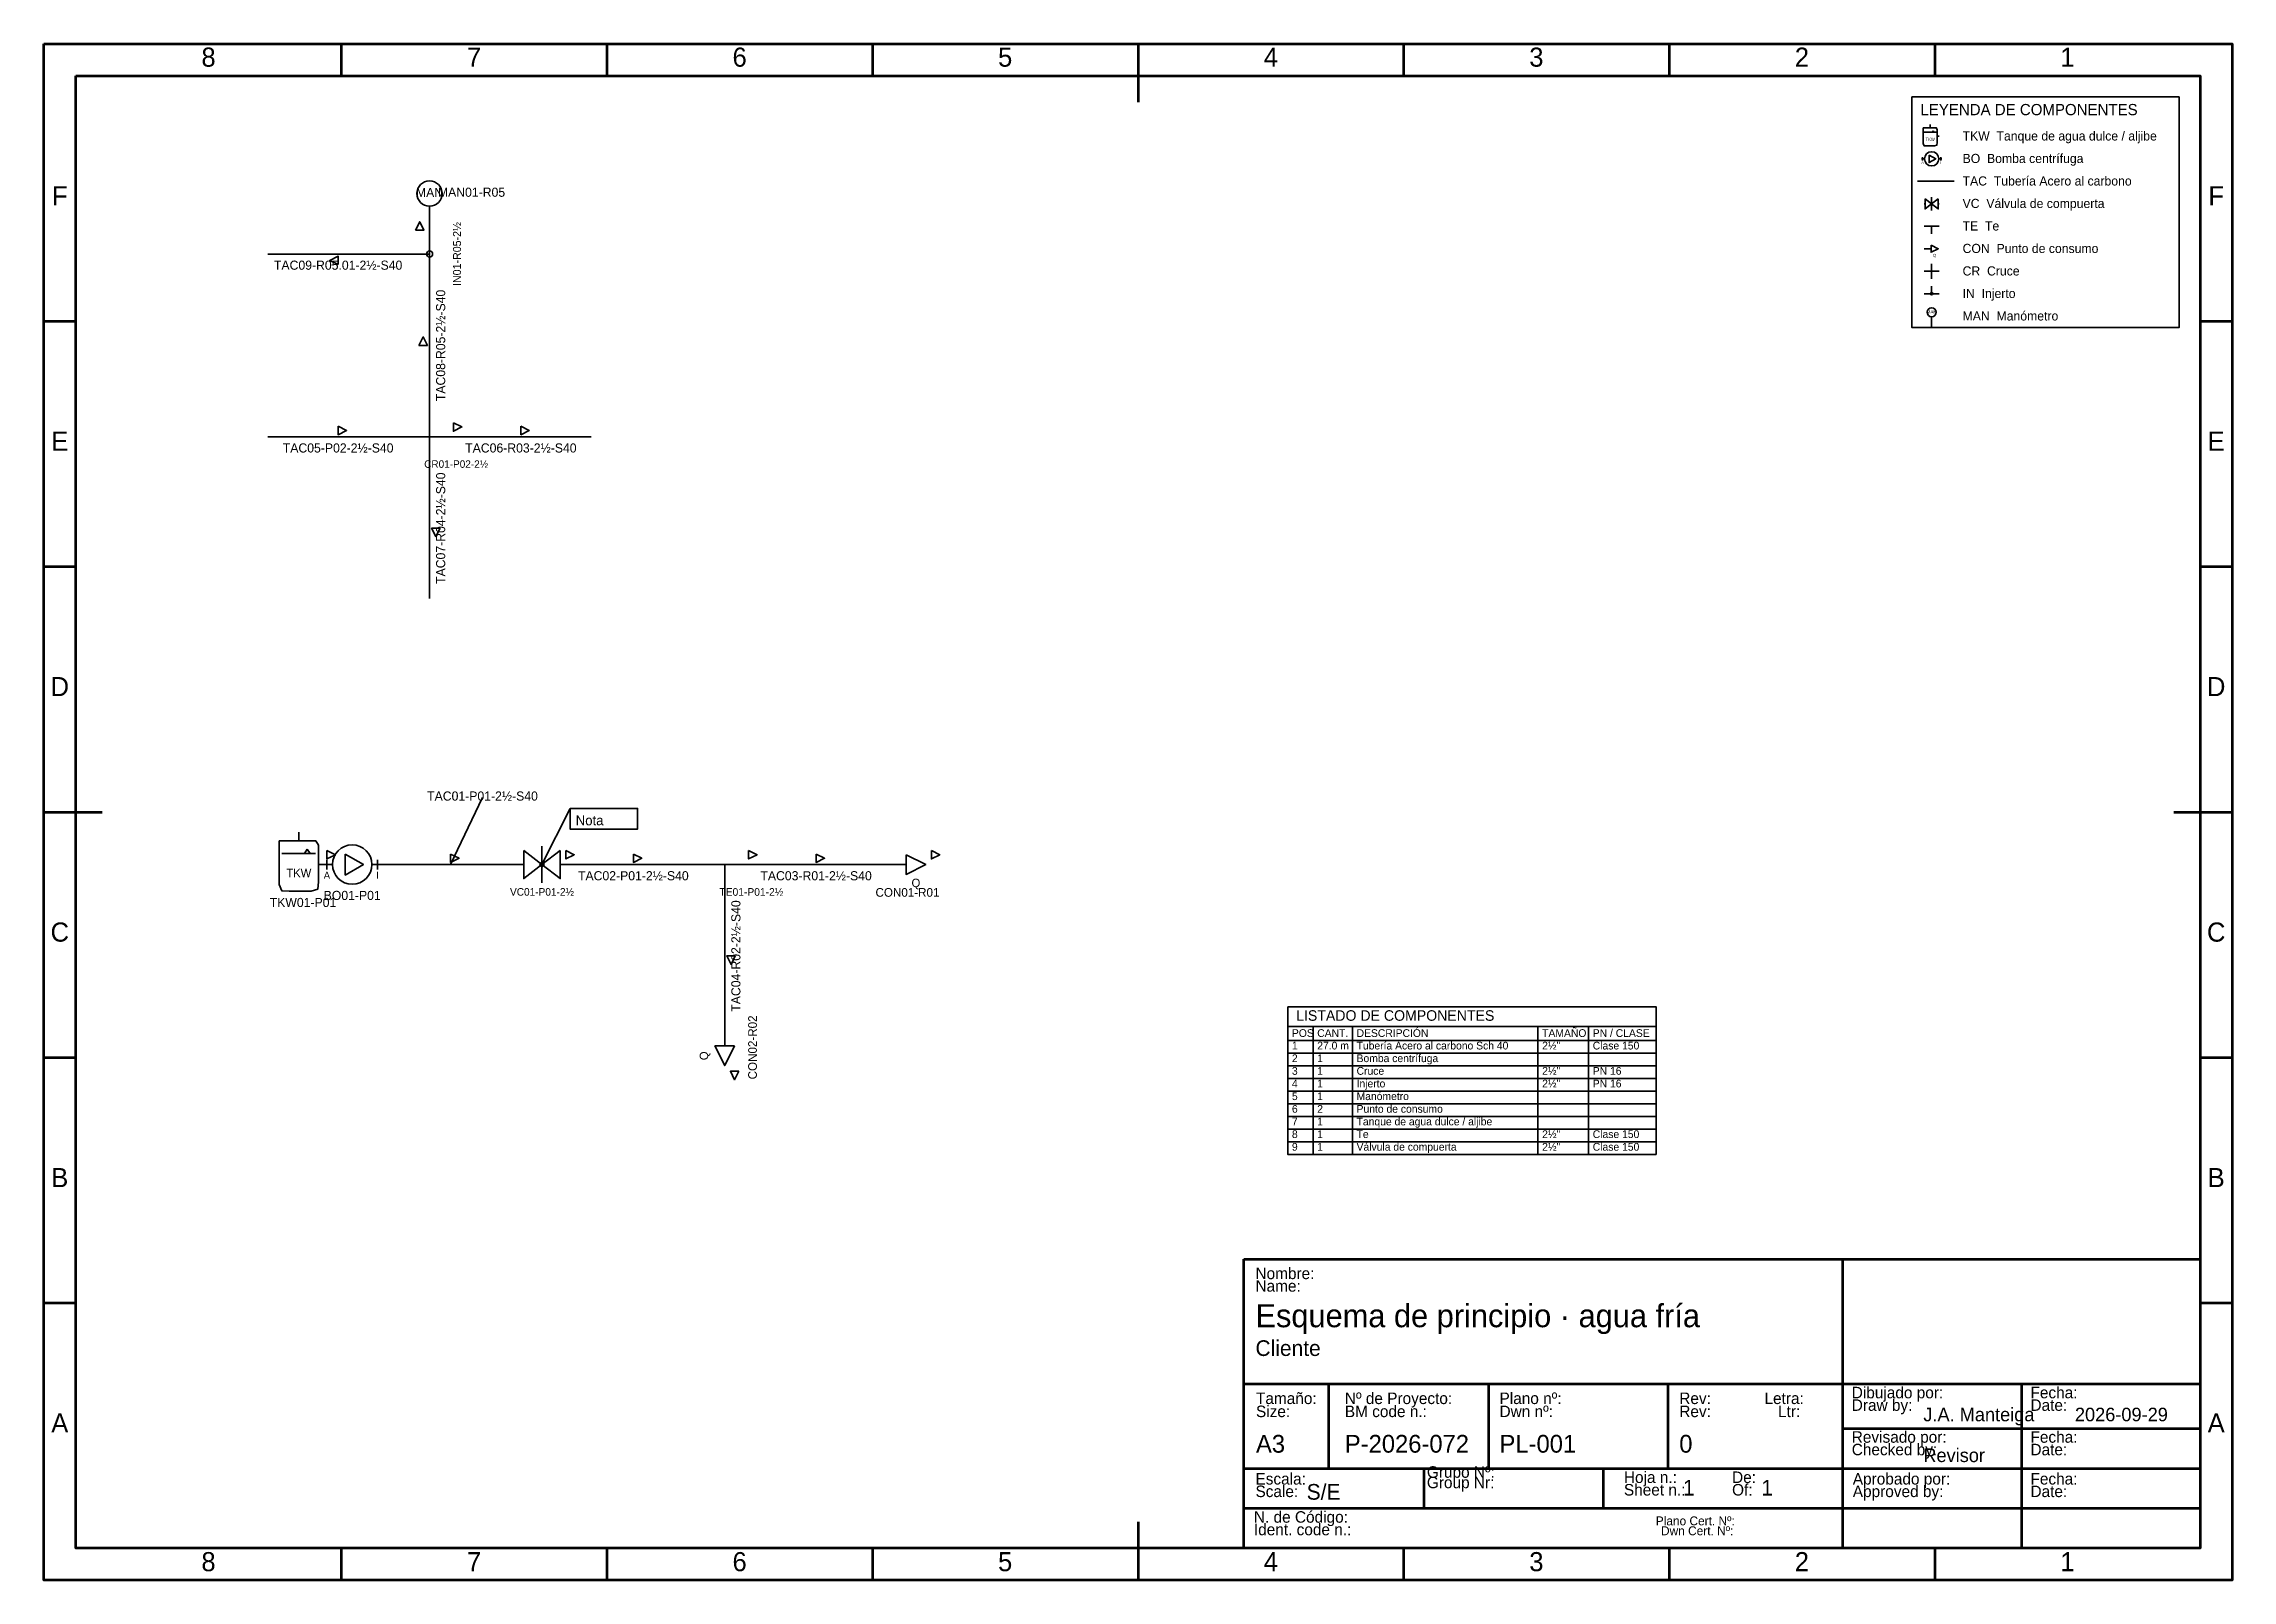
# Model space of a CAD drawing. Header units: millimetres. Extents: x 4 to 416, y 4 to 293.
import ezdxf
from ezdxf.enums import TextEntityAlignment as Align

# ---------------------------------------------------------------- set-up
doc = ezdxf.new("R2010")
doc.units = ezdxf.units.MM
for name, color, linetype, lineweight in [('Bord', 2, 'Continuous', 70), ('Marca', 7, 'Continuous', 35), ('Object', 7, 'Continuous', 35), ('Text', 3, 'Continuous', 35)]:
    doc.layers.add(name, color=color, linetype=linetype, lineweight=lineweight)

msp = doc.modelspace()

# ---------------------------------------------------------------- linework, layer by layer
at = {"layer": 'Bord'}
for p, q in [((59.996, 293.206), (59.996, 287.198)), ((109.989, 293.206), (109.989, 287.198)), ((160.008, 293.206), (160.008, 287.198)), ((210, 293.206), (210, 287.198)), ((210, 293.206), (210, 282.197)), ((259.992, 293.206), (259.992, 287.198)), ((310.011, 293.206), (310.011, 287.198)), ((360.004, 293.206), (360.004, 287.198)), ((3.996, 240.991), (10.004, 240.991)), ((409.996, 240.991), (416.004, 240.991)), ((3.996, 194.809), (10.004, 194.809)), ((409.996, 194.809), (416.004, 194.809)), ((3.996, 148.601), (10.004, 148.601)), ((3.996, 148.601), (15.006, 148.601)), ((404.994, 148.601), (416.004, 148.601)), ((409.996, 148.601), (416.004, 148.601)), ((3.996, 102.393), (10.004, 102.393)), ((409.996, 102.393), (416.004, 102.393)), ((342.603, 64.411), (342.603, 10.004)), ((3.996, 56.212), (10.004, 56.212)), ((409.996, 56.212), (416.004, 56.212)), ((229.952, 40.994), (409.996, 40.994)), ((245.889, 40.994), (245.889, 25.054)), ((275.996, 40.994), (275.996, 25.054)), ((309.741, 40.994), (309.741, 25.054)), ((376.349, 40.994), (376.349, 10.004)), ((342.603, 32.533), (409.996, 32.533)), ((229.952, 25.054), (409.996, 25.054)), ((263.795, 25.054), (263.795, 17.578)), ((297.544, 25.054), (297.544, 17.578)), ((229.952, 17.578), (409.996, 17.578)), ((210, 15.006), (210, 3.996)), ((59.996, 10.004), (59.996, 3.996)), ((109.989, 10.004), (109.989, 3.996)), ((160.008, 10.004), (160.008, 3.996)), ((210, 10.004), (210, 3.996)), ((259.992, 10.004), (259.992, 3.996)), ((310.011, 10.004), (310.011, 3.996)), ((360.004, 10.004), (360.004, 3.996))]:
    msp.add_line(p, q, dxfattribs=at)
for points in [[(3.996, 293.206), (416.004, 293.206), (416.004, 3.996), (3.996, 3.996)], [(10.004, 287.198), (409.996, 287.198), (409.996, 10.004), (10.004, 10.004)], [(229.952, 64.411), (409.996, 64.411), (409.996, 10.004), (229.952, 10.004)]]:
    msp.add_lwpolyline(points, close=True, dxfattribs=at)
at = {"layer": 'Marca'}
for p, q in [((238.185, 108.242), (307.524, 108.242)), ((242.949, 108.242), (242.949, 84.159)), ((250.359, 108.242), (250.359, 84.159)), ((285.293, 108.242), (285.293, 84.159)), ((294.82, 108.242), (294.82, 84.159)), ((238.185, 105.595), (307.524, 105.595)), ((238.185, 103.214), (307.524, 103.214)), ((238.185, 100.832), (307.524, 100.832)), ((238.185, 98.45), (307.524, 98.45)), ((238.185, 96.068), (307.524, 96.068)), ((238.185, 93.686), (307.524, 93.686)), ((238.185, 91.304), (307.524, 91.304)), ((238.185, 88.922), (307.524, 88.922)), ((238.185, 86.541), (307.524, 86.541)), ((238.185, 84.159), (307.524, 84.159))]:
    msp.add_line(p, q, dxfattribs=at)
msp.add_lwpolyline([(238.185, 111.947), (307.524, 111.947), (307.524, 84.159), (238.185, 84.159)], close=True, dxfattribs=at)
at = {"layer": 'Object'}
for p, q in [((357.989, 276.551), (360.275, 276.551)), ((359.132, 277.98), (359.132, 277.408)), ((360.466, 275.789), (360.847, 275.789)), ((357.513, 271.554), (358.084, 271.554)), ((357.703, 271.888), (357.703, 271.221)), ((360.752, 271.554), (361.324, 271.554)), ((361.133, 271.888), (361.133, 271.221)), ((356.772, 267.32), (363.652, 267.32)), ((359.418, 264.324), (359.418, 261.847)), ((76.619, 257.597), (76.619, 262.625)), ((357.989, 263.085), (358.179, 263.085)), ((360.657, 263.085), (360.847, 263.085)), ((76.619, 249.657), (76.619, 257.597)), ((357.989, 258.851), (360.847, 258.851)), ((359.418, 258.851), (359.418, 257.422)), ((72.649, 253.627), (46.184, 253.627)), ((76.619, 253.627), (72.649, 253.627)), ((357.989, 254.616), (359.323, 254.616)), ((359.418, 251.811), (359.418, 248.953)), ((76.619, 223.192), (76.619, 249.657)), ((357.989, 250.382), (360.847, 250.382)), ((359.418, 246.148), (359.418, 247.577)), ((357.989, 246.148), (360.847, 246.148)), ((359.418, 240.008), (359.418, 241.818)), ((76.619, 223.192), (76.619, 215.253)), ((46.184, 219.222), (72.649, 219.222)), ((72.649, 219.222), (80.588, 219.222)), ((80.588, 219.222), (107.053, 219.222)), ((76.619, 215.253), (76.619, 188.788)), ((80.586, 138.703), (86.594, 151.353)), ((97.788, 138.703), (103.081, 149.289)), ((52.006, 144.786), (52.006, 143.198)), ((48.83, 140.816), (55.182, 140.816)), ((97.791, 142.14), (97.791, 135.259)), ((55.711, 138.699), (56.77, 138.699)), ((56.77, 138.699), (58.358, 138.699)), ((57.299, 139.625), (57.299, 137.773)), ((65.768, 138.699), (67.356, 138.699)), ((66.826, 139.625), (66.826, 137.773)), ((67.356, 138.699), (93.821, 138.699)), ((93.821, 138.699), (94.35, 138.699)), ((101.231, 138.699), (101.76, 138.699)), ((101.76, 138.699), (128.225, 138.699)), ((128.225, 138.699), (136.165, 138.699)), ((132.195, 138.699), (132.195, 134.729)), ((136.165, 138.699), (162.63, 138.699)), ((162.63, 138.699), (166.335, 138.699)), ((132.195, 134.729), (132.195, 108.264)), ((132.195, 108.264), (132.195, 104.559))]:
    msp.add_line(p, q, dxfattribs=at)
for points in [[(355.713, 283.199), (405.996, 283.199), (405.996, 239.796), (355.713, 239.796)], [(357.798, 277.408), (357.798, 276.912), (357.798, 276.416), (357.798, 275.92), (357.798, 275.424), (357.798, 274.927), (357.798, 274.431), (357.989, 274.011), (358.481, 273.978), (358.978, 273.978), (359.474, 273.978), (359.97, 273.978), (360.414, 274.13), (360.466, 274.618), (360.466, 275.114), (360.466, 275.61), (360.466, 276.107), (360.466, 276.603), (360.466, 277.099), (360.279, 277.408), (359.783, 277.408), (359.287, 277.408), (358.791, 277.408), (358.295, 277.408), (357.798, 277.408)], [(359.704, 276.837), (359.894, 276.551), (359.513, 276.551)], [(358.942, 272.269), (360.18, 271.554), (358.942, 270.84)], [(358.179, 264.038), (358.179, 262.133), (359.418, 263.085)], [(360.657, 264.038), (360.657, 262.133), (359.418, 263.085)], [(73.972, 258.126), (74.766, 259.714), (75.56, 258.126)], [(59.416, 251.642), (57.828, 252.436), (59.416, 253.23)], [(359.323, 255.283), (360.657, 254.616), (359.323, 253.95)], [(74.634, 236.425), (75.428, 238.013), (76.222, 236.425)], [(59.416, 221.207), (61.004, 220.413), (59.416, 219.619)], [(81.118, 221.869), (82.705, 221.075), (81.118, 220.281)], [(93.821, 221.207), (95.409, 220.413), (93.821, 219.619)], [(78.603, 202.02), (77.809, 200.432), (77.016, 202.02)], [(103.084, 149.285), (115.787, 149.285), (115.787, 145.382), (103.084, 145.382)], [(48.301, 143.198), (48.301, 141.82), (48.301, 140.442), (48.301, 139.063), (48.301, 137.685), (48.301, 136.307), (48.301, 134.929), (48.831, 133.761), (50.198, 133.671), (51.576, 133.671), (52.955, 133.671), (54.333, 133.671), (55.568, 134.093), (55.711, 135.448), (55.711, 136.826), (55.711, 138.204), (55.711, 139.583), (55.711, 140.961), (55.711, 142.339), (55.192, 143.198), (53.814, 143.198), (52.436, 143.198), (51.057, 143.198), (49.679, 143.198), (48.301, 143.198)], [(53.594, 141.61), (54.123, 140.816), (53.065, 140.816)], [(57.299, 141.346), (58.887, 140.552), (57.299, 139.758)], [(60.74, 140.684), (64.18, 138.699), (60.74, 136.714)], [(80.588, 140.684), (82.176, 139.89), (80.588, 139.096)], [(94.35, 141.346), (94.35, 136.053), (97.791, 138.699)], [(101.231, 141.346), (101.231, 136.053), (97.791, 138.699)], [(102.29, 141.346), (103.878, 140.552), (102.29, 139.758)], [(114.993, 140.684), (116.581, 139.89), (114.993, 139.096)], [(136.694, 141.346), (138.282, 140.552), (136.694, 139.758)], [(149.397, 140.684), (150.985, 139.89), (149.397, 139.096)], [(166.335, 140.552), (170.04, 138.699), (166.335, 136.847)], [(171.099, 141.346), (172.687, 140.552), (171.099, 139.758)], [(134.18, 121.497), (133.386, 119.909), (132.592, 121.497)], [(134.048, 104.559), (132.195, 100.854), (130.343, 104.559)], [(134.842, 99.796), (134.048, 98.208), (133.254, 99.796)]]:
    msp.add_lwpolyline(points, close=True, dxfattribs=at)
for centre, radius in [((359.418, 271.554), 1.334), ((76.619, 265.007), 2.382), ((76.619, 253.627), 0.582), ((359.418, 242.675), 0.857), ((359.418, 246.148), 0.21), ((62.063, 138.699), 3.705), ((97.788, 138.703), 0.371)]:
    msp.add_circle(centre, radius, dxfattribs=at)

# ---------------------------------------------------------------- texts
at = {"layer": 'Text'}
for s, height, p in [('8', 3.599, (35.013, 288.892)), ('6', 3.599, (134.998, 288.892)), ('3', 3.599, (285.002, 288.892)), ('2', 3.599, (334.994, 288.892)), ('7', 3.599, (85.006, 288.892)), ('5', 3.599, (184.991, 288.892)), ('4', 3.599, (235.009, 288.892)), ('1', 3.599, (384.987, 288.892)), ('TKW', 0.572, (359.132, 274.931)), ('A', 0.476, (357.703, 270.601)), ('I', 0.476, (361.133, 270.601)), ('F', 3.599, (7.013, 262.798)), ('MAN', 1.72, (76.619, 264.345)), ('MAN01-R05', 1.72, (84.527, 264.407)), ('F', 3.599, (412.987, 262.798)), ('TAC09-R05.01-2½-S40', 1.72, (59.417, 250.671)), ('Q', 0.572, (359.99, 253.092)), ('MAN', 0.619, (359.418, 242.437)), ('E', 3.599, (7.013, 216.59)), ('E', 3.599, (412.987, 216.59)), ('TAC05-P02-2½-S40', 1.72, (59.417, 216.267)), ('CR01-P02-2½', 1.408, (81.629, 213.388)), ('TAC06-R03-2½-S40', 1.72, (93.821, 216.267)), ('D', 3.599, (7.013, 170.408)), ('D', 3.599, (412.987, 170.408)), ('TAC01-P01-2½-S40', 1.72, (86.596, 150.747)), ('TKW', 1.588, (52.006, 136.317)), ('A', 1.323, (57.299, 136.053)), ('I', 1.323, (66.826, 136.053)), ('TAC02-P01-2½-S40', 1.72, (114.993, 135.742)), ('TAC03-R01-2½-S40', 1.72, (149.398, 135.742)), ('Q', 1.588, (168.188, 134.465)), ('TKW01-P01', 1.72, (52.8, 130.713)), ('BO01-P01', 1.72, (62.063, 132.037)), ('VC01-P01-2½', 1.421, (97.791, 132.852)), ('TE01-P01-2½', 1.445, (137.216, 132.828)), ('CON01-R01', 1.636, (166.6, 132.648)), ('C', 3.599, (7.013, 124.2)), ('C', 3.599, (412.987, 124.2)), ('B', 3.599, (7.013, 77.992)), ('B', 3.599, (412.987, 77.992)), ('A', 3.599, (7.013, 31.811)), ('A', 3.599, (412.987, 31.811)), ('8', 3.599, (35.013, 5.69)), ('7', 3.599, (85.006, 5.69)), ('6', 3.599, (134.998, 5.69)), ('5', 3.599, (184.991, 5.69)), ('4', 3.599, (235.009, 5.69)), ('3', 3.599, (285.002, 5.69)), ('2', 3.599, (334.994, 5.69)), ('1', 3.599, (384.987, 5.69))]:
    msp.add_text(s, height=height, dxfattribs=at).set_placement(p, align=Align.CENTER)
for s, height, p in [('LEYENDA DE COMPONENTES', 2.117, (357.301, 279.758)), ('TKW  Tanque de agua dulce / aljibe', 1.72, (365.24, 274.995)), ('BO  Bomba centrífuga', 1.72, (365.24, 270.76)), ('TAC  Tubería Acero al carbono', 1.72, (365.24, 266.526)), ('VC  Válvula de compuerta', 1.72, (365.24, 262.291)), ('TE  Te', 1.72, (365.24, 258.057)), ('CON  Punto de consumo', 1.72, (365.24, 253.823)), ('CR  Cruce', 1.72, (365.24, 249.588)), ('IN  Injerto', 1.72, (365.24, 245.354)), ('MAN  Manómetro', 1.72, (365.24, 241.119)), ('Nota', 1.853, (104.142, 146.096)), ('LISTADO DE COMPONENTES', 1.985, (239.773, 109.301)), ('POS', 1.456, (238.979, 106.257)), ('CANT.', 1.456, (243.743, 106.257)), ('DESCRIPCIÓN', 1.456, (251.153, 106.257)), ('TAMAÑO', 1.456, (286.087, 106.257)), ('PN / CLASE', 1.456, (295.614, 106.257)), ('1', 1.456, (238.979, 103.902)), ('27.0 m', 1.456, (243.743, 103.902)), ('Tubería Acero al carbono Sch 40', 1.456, (251.153, 103.902)), ('Bomba centrífuga', 1.456, (251.153, 101.52)), ('2½"', 1.456, (286.087, 103.902)), ('Clase 150', 1.456, (295.614, 103.902)), ('3', 1.456, (238.979, 99.138)), ('2', 1.456, (238.979, 101.52)), ('1', 1.456, (243.743, 101.52)), ('1', 1.456, (243.743, 99.138)), ('Cruce', 1.456, (251.153, 99.138)), ('2½"', 1.456, (286.087, 99.138)), ('PN 16', 1.456, (295.614, 99.138)), ('4', 1.456, (238.979, 96.756)), ('5', 1.456, (238.979, 94.374)), ('1', 1.456, (243.743, 96.756)), ('1', 1.456, (243.743, 94.374)), ('Manómetro', 1.456, (251.153, 94.374)), ('Injerto', 1.456, (251.153, 96.756)), ('2½"', 1.456, (286.087, 96.756)), ('PN 16', 1.456, (295.614, 96.756)), ('6', 1.456, (238.979, 91.992)), ('7', 1.456, (238.979, 89.611)), ('2', 1.456, (243.743, 91.992)), ('1', 1.456, (243.743, 89.611)), ('Tanque de agua dulce / aljibe', 1.456, (251.153, 89.611)), ('Punto de consumo', 1.456, (251.153, 91.992)), ('8', 1.456, (238.979, 87.229)), ('1', 1.456, (243.743, 87.229)), ('Te', 1.456, (251.153, 87.229)), ('2½"', 1.456, (286.087, 87.229)), ('Clase 150', 1.456, (295.614, 87.229)), ('9', 1.456, (238.979, 84.847)), ('1', 1.456, (243.743, 84.847)), ('Válvula de compuerta', 1.456, (251.153, 84.847)), ('2½"', 1.456, (286.087, 84.847)), ('Clase 150', 1.456, (295.614, 84.847)), ('Nombre:', 2.165, (232.117, 60.671)), ('Name:', 2.165, (232.117, 58.31)), ('Esquema de principio · agua fría', 4.33, (232.117, 51.62)), ('Cliente', 2.951, (232.117, 46.208)), ('Tamaño:', 2.165, (232.215, 37.157)), ('Nº de Proyecto:', 2.165, (248.941, 37.157)), ('Plano nº:', 2.165, (278.063, 37.157)), ('Rev:', 2.165, (311.906, 37.157)), ('Letra:', 2.165, (327.944, 37.157)), ('Dibujado por:', 2.165, (344.374, 38.239)), ('Draw by:', 2.165, (344.374, 35.879)), ('Fecha:', 2.165, (378.021, 38.239)), ('Date:', 2.165, (378.021, 35.879)), ('Size:', 2.165, (232.215, 34.698)), ('BM code n.:', 2.165, (248.941, 34.698)), ('Dwn nº:', 2.165, (278.063, 34.698)), ('Rev:', 2.165, (311.906, 34.698)), ('Ltr:', 2.165, (330.503, 34.698)), ('J.A. Manteiga', 2.559, (357.852, 33.91)), ('2026-09-29', 2.559, (386.384, 33.91)), ('A3', 3.345, (232.215, 28.008)), ('P-2026-072', 3.345, (248.941, 28.008)), ('PL-001', 3.345, (278.063, 28.008)), ('0', 3.345, (311.906, 28.008)), ('Checked by:', 2.165, (344.374, 27.516)), ('Revisado por:', 2.165, (344.374, 29.876)), ('Revisor', 2.559, (357.852, 26.237)), ('Fecha:', 2.165, (378.021, 29.876)), ('Date:', 2.165, (378.021, 27.516)), ('Grupo Nº:', 2.165, (264.386, 23.284)), ('Scale:', 2.165, (232.117, 19.645)), ('Escala:', 2.165, (232.117, 22.006)), ('S/E', 2.951, (241.758, 19.153)), ('Group Nr:', 2.165, (264.386, 21.318)), ('Sheet n.:', 2.165, (301.479, 19.939)), ('Hoja n.:', 2.165, (301.479, 22.299)), ('1', 2.951, (312.597, 19.939)), ('Of:', 2.165, (321.844, 19.939)), ('De:', 2.165, (321.844, 22.299)), ('1', 2.951, (327.354, 19.939)), ('Aprobado por:', 2.165, (344.572, 22.006)), ('Approved by:', 2.165, (344.572, 19.645)), ('Fecha:', 2.165, (378.021, 22.006)), ('Date:', 2.165, (378.021, 19.645)), ('N. de Código:', 2.165, (231.82, 14.823)), ('Ident. code n.:', 2.165, (231.82, 12.462)), ('Plano Cert. Nº:', 1.673, (307.479, 14.331)), ('Dwn Cert. Nº:', 1.673, (308.463, 12.462))]:
    msp.add_text(s, height=height, dxfattribs=at).set_placement(p)
for s, height, p in [('IN01-R05-2½', 1.498, (82.542, 253.628)), ('TAC08-R05-2½-S40', 1.72, (79.575, 236.425)), ('TAC07-R04-2½-S40', 1.72, (79.575, 202.021)), ('TAC04-R02-2½-S40', 1.72, (135.152, 121.496)), ('CON02-R02', 1.636, (138.248, 104.293)), ('Q', 1.588, (129.072, 102.707))]:
    msp.add_text(s, height=height, rotation=90, dxfattribs=at).set_placement(p, align=Align.CENTER)

doc.saveas('drawing.dxf')
